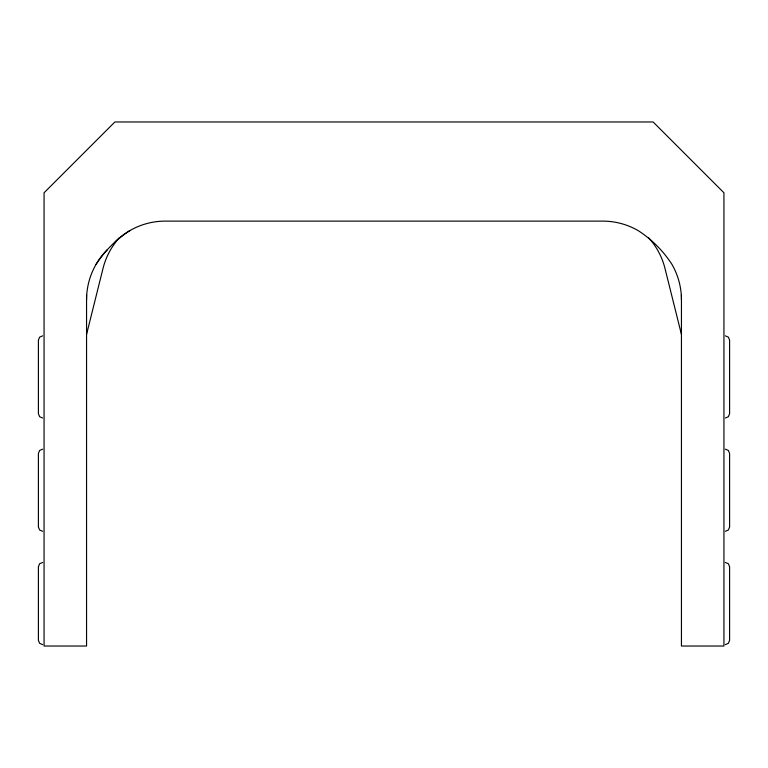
<?xml version="1.0" encoding="UTF-8"?>
<svg xmlns="http://www.w3.org/2000/svg" width="768" height="768" viewBox="0 0 768 768"><rect width="100%" height="100%" fill="white"/><g stroke="black" fill="none" stroke-linecap="round" stroke-linejoin="round"><path stroke-width="1.15" d="M86.554 334.426L103.056 268.291A70.819 70.819 0 0 1 119.29 237.869M42.653 335.846L39.648 337.114L38.4 340.09L38.4 413.741L39.648 416.726L42.653 417.994M42.653 449.155L39.648 450.422L38.4 453.408L38.4 527.059L39.648 530.035L42.653 531.302M725.347 417.994L728.352 416.726L729.6 413.741L729.6 340.09L728.352 337.114L725.347 335.846M42.653 562.464L39.648 563.731L38.4 566.717L38.4 640.368L39.648 643.344L42.653 644.621M725.347 531.302L728.352 530.035L729.6 527.059L729.6 453.408L728.352 450.422L725.347 449.155M725.347 644.621L728.352 643.344L729.6 640.368L729.6 566.717L728.352 563.731L725.347 562.464M681.446 334.426L664.944 268.291A70.819 70.819 0 0 0 648.71 237.869M681.446 295.046L681.446 646.032L723.936 646.032L723.936 192.787L653.117 121.968L114.883 121.968L44.064 192.787L44.064 646.032L86.554 646.032L86.554 295.046M86.554 299.818A70.819 70.819 0 0 1 107.299 249.734M115.181 241.853A70.819 70.819 0 0 1 165.254 221.117L602.746 221.117A70.819 70.819 0 0 1 638.15 230.602A113.28 113.28 0 0 1 671.952 264.403A70.819 70.819 0 0 1 681.446 299.818M96.048 264.403A113.28 113.28 0 0 1 129.85 230.602"/></g></svg>
